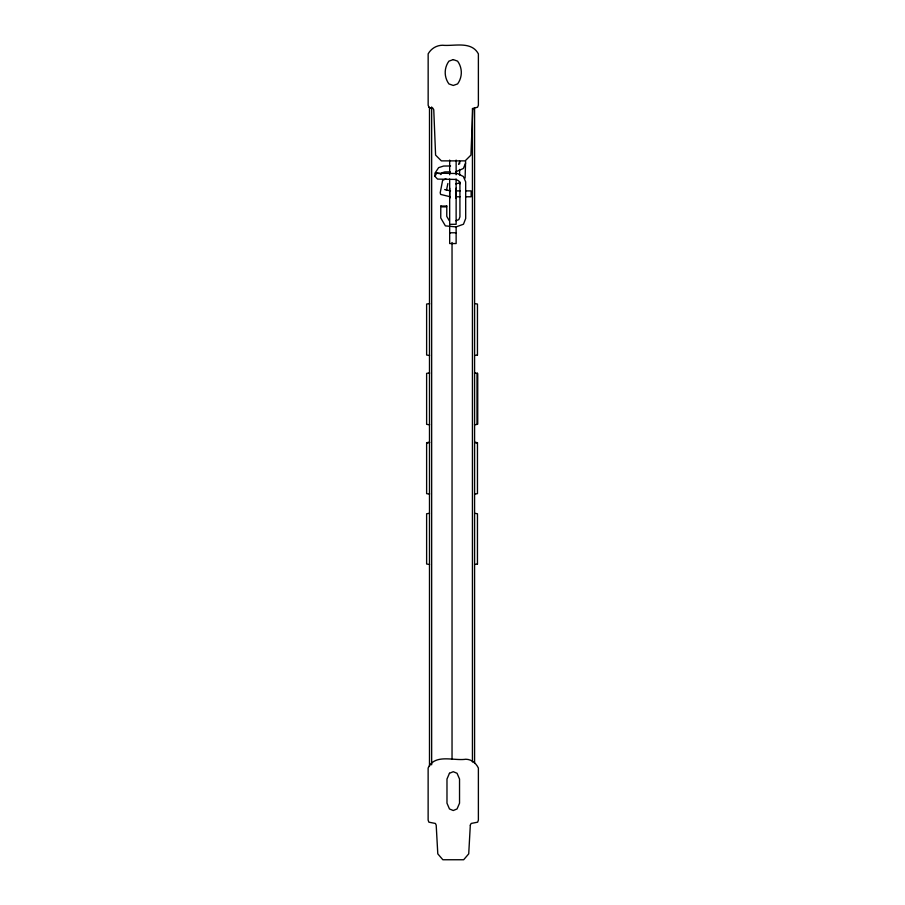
<?xml version="1.0" encoding="UTF-8"?>
<svg xmlns="http://www.w3.org/2000/svg" width="905" height="905" viewBox="0 0 905 905"><rect width="100%" height="100%" fill="white"/><g stroke="black" fill="none" stroke-linecap="round" stroke-linejoin="round"><path stroke-width="1.36" d="M429.49 766.286L429.49 564.211M429.502 513.271L426.617 513.769L426.628 563.996L429.502 564.494L429.49 493.553M429.49 442.681L429.49 424.321M429.49 373.448L429.49 355.077M429.502 304.204L429.502 107.786M449.672 225.322L449.672 243.547L456.131 243.547L456.131 226.725M456.131 179.009L456.131 224.304L449.672 224.304L449.672 179.009M449.672 174.767L449.672 160.083M456.131 174.767L456.131 160.083M459.638 163.85L459.638 161.169M459.627 175.038L459.627 169.416M465.6 161.26L465.102 178.127M449.287 220.684L446.765 216.374L446.798 206.057L440.792 206.069L440.746 217.947L445.384 225.877L456.041 226.906L463.462 224.236L465.69 218.501L465.679 181.871L463.36 176.498L457.432 173.534L436.663 173.16L440.328 173.715M446.448 190.412L447.885 183.511M458.564 164.427L459.638 161.825M465.611 163.081L463.349 168.5L455.679 171.848M455.837 220.718L458.835 219.632L459.921 216.838L459.921 181.928L460.023 183.76L458.767 180.876L455.894 179.439L437.556 179.1L434.954 176.407L436.663 173.104M440.882 174.575L442.07 172.798L444.808 171.916L450.249 171.882M446.798 206.057L445.746 206.86L442.025 206.86L440.792 206.069M445.905 178.794L442.613 180.412L440.215 192.742L440.644 194.417L450.305 196.781M474.582 355.518L477.467 355.009M474.582 494.141L477.467 493.632L477.467 442.692L474.582 442.183M426.617 443.031L429.502 442.534M474.582 564.494L477.467 563.996M455.588 183.783L459.808 183.082M450.554 165.988L443.654 166.034L438.631 167.64L434.954 173.183L434.954 176.407M431.006 108.114L432.828 108.114L433.767 109.788L435.588 155.094L441.369 160.875L465.147 160.875L470.928 155.094L472.749 109.788L473.688 108.114L477.546 107.265L478.383 105.24L478.383 53.87C471.324 40.77 454.299 46.393 442.522 45.25C436.459 45.318 431.119 48.599 428.156 53.87L428.156 105.24L429.004 107.265L431.006 108.114L429.004 107.265M456.03 190.898L460.147 190.898M465.645 190.898L471.132 190.898L471.132 196.781L465.577 196.781M455.86 196.781L460.023 196.781M474.582 513.271L477.467 513.769L477.455 563.996M474.582 442.534L477.467 443.031M474.582 303.56L477.467 304.069L477.455 355.009M444.649 189.552L450.543 190.898M474.582 107.786L474.582 373.448M474.582 424.321L474.582 763.458M472.433 108.374L472.433 761.999M456.131 188.138L456.131 198.444M456.131 233.377L456.131 232.777L449.672 232.777L449.672 233.377M452.036 242.495L452.036 759.171M449.672 188.138L449.672 198.444M431.651 106.971L431.651 764.816M474.582 372.871L474.582 424.83L477.455 424.321L477.467 373.38L474.571 372.871M477.455 373.38L477.455 424.321L477.455 373.38M470.317 825.168L468.722 853.845L463.665 859.75L442.85 859.75L437.794 853.845L436.199 825.168L435.384 823.448L428.868 822.181L428.133 820.111L428.133 768.04C434.751 753.401 453.699 761.116 465.826 759.238C471.505 759.329 475.996 763.073 478.383 768.04L478.383 820.111L477.648 822.181L471.132 823.448L470.317 825.168M449.468 773.266L446.98 779.035L446.98 803.188L449.468 808.957L453.258 810.518L457.048 808.957L459.536 803.188L459.536 779.035L457.048 773.266L453.258 771.705L449.468 773.266M453.258 59.606L448.925 61.144A19.299 19.299 0 0 0 448.925 83.927L453.258 85.455L457.591 83.927A19.299 19.299 0 0 0 457.591 61.144L453.258 59.606M429.502 303.56L426.617 304.069L426.628 355.009L429.502 355.518L429.49 303.56M429.502 372.871L426.617 373.38L426.628 424.321L429.502 424.83L429.502 372.871M429.502 442.183L426.617 442.692L426.628 493.632L429.502 494.141L429.502 442.194"/></g></svg>
